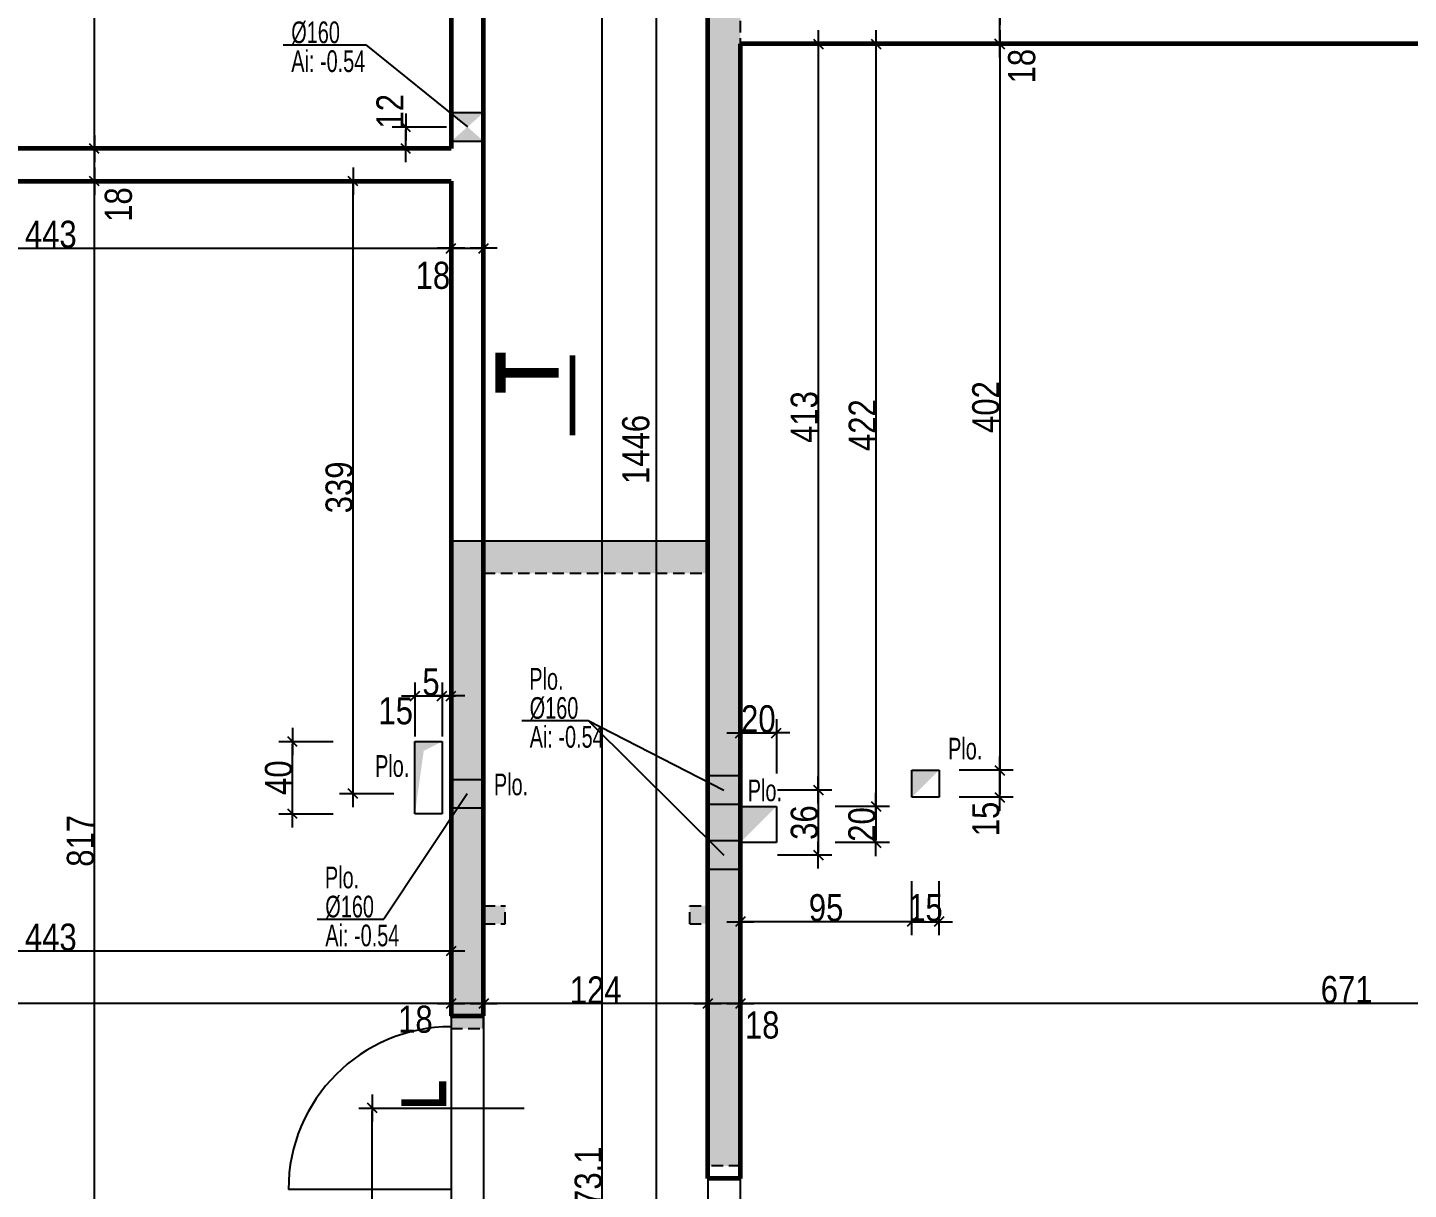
# Model space of a CAD drawing. Header units: centimetres. Extents: x 38820 to 82487, y -36363 to -12804.
# Drawn here: x 49644 to 50408, y -21687 to -21044 of the extents above; entities that cross this region are included whole.
import ezdxf
from ezdxf.enums import TextEntityAlignment as Align

# ---------------------------------------------------------------- set-up
doc = ezdxf.new("R2010")
doc.units = ezdxf.units.CM
doc.header["$LTSCALE"] = 0.5
doc.linetypes.add('CACHEX2', pattern=[19.05, 12.7, -6.35])
doc.layers.get('DEFPOINTS').update_dxf_attribs({"linetype": 'CONTINUOUS'})
for name, color, linetype in [('01_cote_gen', 4, 'CONTINUOUS'), ('01_linteaux', 2, 'CONTINUOUS'), ('01_murs_sup', 2, 'CACHEX2'), ('01_resv', 32, 'CONTINUOUS'), ('01_texte', 230, 'CONTINUOUS'), ('AA_COTES', 2, 'CONTINUOUS')]:
    doc.layers.add(name, color=color, linetype=linetype)
doc.layers.add('01_murs_coup', color=5, linetype='CONTINUOUS', lineweight=60)
doc.styles.add('Arial Narrow', font='ARIALN.TTF')
doc.styles.add('impact', font='impact.ttf')
doc.styles.add('STYLE2', font='ARIALN.TTF')
doc.dimstyles.new('JB50', dxfattribs={"dimscale": 0.1, "dimtxt": 150, "dimasz": 15, "dimexe": 0.1, "dimexo": 0.1, "dimgap": 0.09, "dimtad": 1, "dimdec": 1, "dimdsep": 46, "dimtxsty": 'STYLE2', "dimblk1": 'BOND_G', "dimblk2": 'BOND_D', "dimsah": 1, "dimcen": 1.5, "dimdle": 0.01, "dimse1": 1, "dimse2": 1, "dimclrd": 4, "dimclre": 2, "dimclrt": 6, "dimazin": 2, "dimtfac": 2.333333, "dimtdec": 1, "dimtix": 1, "dimtmove": 2, "dimatfit": 3, "dimldrblk": 'BOND_G', "dimfxl": 1, "dimtolj": 1, "dimtzin": 0, "dimarcsym": 0})

# ---------------------------------------------------------------- blocks, each defined once
blk = doc.blocks.new('BOND_G')
at = {"layer": 'AA_COTES', "color": 0}
for p, q in [((0, -5), (0, 15)), ((5, 0), (-5, 0)), ((1.77, 1.77), (-1.77, -1.77))]:
    blk.add_line(p, q, dxfattribs=at)
blk = doc.blocks.new('BOND_D')
at = {"layer": 'AA_COTES', "color": 0}
for p, q in [((5, 0), (-5, 0)), ((-1.77, -1.77), (1.77, 1.77)), ((0, 5), (0, -15))]:
    blk.add_line(p, q, dxfattribs=at)
blk = doc.blocks.new('*D1521')
at = {"layer": '01_cote_gen', "color": 4, "lineweight": -2, "transparency": 16777216}
blk.add_line((49437.11, -21166.48), (49877.12, -21166.48), dxfattribs=at)
at = {"layer": 'DEFPOINTS', "color": 0}
for p in [(49435.61, -21158.98), (49878.62, -21166.48), (49878.62, -21169.5)]:
    blk.add_point(p, dxfattribs=at)
at = {"layer": '01_cote_gen', "color": 4, "lineweight": -2, "transparency": 16777216, "xscale": 1.5, "yscale": 1.5, "zscale": 1.5, "rotation": 180}
blk.add_blockref('BOND_G', (49435.61, -21166.48), dxfattribs=at)
at = {"layer": '01_cote_gen', "color": 4, "lineweight": -2, "transparency": 16777216, "xscale": 1.5, "yscale": 1.5, "zscale": 1.5}
blk.add_blockref('BOND_D', (49878.62, -21166.48), dxfattribs=at)
at = {"layer": '01_cote_gen', "color": 6, "transparency": 16777216, "insert": (49657.11, -21158.81), "char_height": 15, "attachment_point": 5, "style": 'STYLE2'}
blk.add_mtext('\\A1;443', dxfattribs=at)
blk = doc.blocks.new('*D1522')
at = {"layer": '01_cote_gen', "color": 4, "lineweight": -2, "transparency": 16777216}
blk.add_line((49880.12, -21166.48), (49895.12, -21166.48), dxfattribs=at)
at = {"layer": 'DEFPOINTS', "color": 0}
for p in [(49878.62, -21133.27), (49896.62, -21133.27), (49896.62, -21166.48)]:
    blk.add_point(p, dxfattribs=at)
at = {"layer": '01_cote_gen', "color": 4, "lineweight": -2, "transparency": 16777216, "xscale": 1.5, "yscale": 1.5, "zscale": 1.5, "rotation": 180}
blk.add_blockref('BOND_G', (49878.62, -21166.48), dxfattribs=at)
at = {"layer": '01_cote_gen', "color": 4, "lineweight": -2, "transparency": 16777216, "xscale": 1.5, "yscale": 1.5, "zscale": 1.5}
blk.add_blockref('BOND_D', (49896.62, -21166.48), dxfattribs=at)
at = {"layer": '01_cote_gen', "color": 6, "transparency": 16777216, "insert": (49868.54, -21181.54), "char_height": 15, "attachment_point": 5, "style": 'STYLE2'}
blk.add_mtext('\\A1;18', dxfattribs=at)
blk = doc.blocks.new('*D1363')
at = {"layer": '01_cote_gen', "color": 4, "lineweight": -2, "transparency": 16777216}
blk.add_line((50182.19, -21051.84), (50182.19, -21036.84), dxfattribs=at)
at = {"layer": 'DEFPOINTS', "color": 0}
for p in [(50182.19, -21035.34), (50228.61, -21035.34), (50228.61, -21053.34)]:
    blk.add_point(p, dxfattribs=at)
at = {"layer": '01_cote_gen', "color": 4, "lineweight": -2, "transparency": 16777216, "xscale": 1.5, "yscale": 1.5, "zscale": 1.5}
for name, p, rotation in [('BOND_D', (50182.19, -21035.34), 90), ('BOND_G', (50182.19, -21053.34), 270)]:
    blk.add_blockref(name, p, dxfattribs=dict(at, rotation=rotation))
at = {"layer": '01_cote_gen', "color": 6, "transparency": 16777216, "insert": (50194.4, -21065.68), "char_height": 15, "attachment_point": 5, "rotation": 90, "style": 'STYLE2'}
blk.add_mtext('\\A1;18', dxfattribs=at)
blk = doc.blocks.new('*D1400')
at = {"layer": '01_cote_gen', "color": 4, "lineweight": -2, "ltscale": 2, "transparency": 16777216}
blk.add_line((49681.25, -21109.83), (49681.25, -20123.83), dxfattribs=at)
at = {"layer": 'DEFPOINTS', "color": 0, "ltscale": 2}
for p in [(49681.25, -20122.33), (49760.51, -20122.33), (49671.95, -21111.33)]:
    blk.add_point(p, dxfattribs=at)
at = {"layer": '01_cote_gen', "color": 4, "lineweight": -2, "ltscale": 2, "transparency": 16777216, "xscale": 1.5, "yscale": 1.5, "zscale": 1.5}
for name, p, rotation in [('BOND_D', (49681.25, -20122.33), 90), ('BOND_G', (49681.25, -21111.33), 270)]:
    blk.add_blockref(name, p, dxfattribs=dict(at, rotation=rotation))
at = {"layer": '01_cote_gen', "color": 6, "ltscale": 2, "transparency": 16777216, "insert": (49673.58, -20616.83), "char_height": 15, "attachment_point": 5, "rotation": 90, "style": 'STYLE2'}
blk.add_mtext('\\A1;989', dxfattribs=at)
blk = doc.blocks.new('*D1401')
at = {"layer": '01_cote_gen', "color": 4, "lineweight": -2, "ltscale": 2, "transparency": 16777216}
blk.add_line((49681.25, -21127.83), (49681.25, -21112.83), dxfattribs=at)
at = {"layer": 'DEFPOINTS', "color": 0, "ltscale": 2}
for p in [(49681.25, -21111.33), (49691.48, -21111.33), (49691.48, -21129.33)]:
    blk.add_point(p, dxfattribs=at)
at = {"layer": '01_cote_gen', "color": 4, "lineweight": -2, "ltscale": 2, "transparency": 16777216, "xscale": 1.5, "yscale": 1.5, "zscale": 1.5}
for name, p, rotation in [('BOND_D', (49681.25, -21111.33), 90), ('BOND_G', (49681.25, -21129.33), 270)]:
    blk.add_blockref(name, p, dxfattribs=dict(at, rotation=rotation))
at = {"layer": '01_cote_gen', "color": 6, "ltscale": 2, "transparency": 16777216, "insert": (49694.59, -21142.28), "char_height": 15, "attachment_point": 5, "rotation": 90, "style": 'STYLE2'}
blk.add_mtext('\\A1;18', dxfattribs=at)
blk = doc.blocks.new('*D1402')
at = {"layer": '01_cote_gen', "color": 4, "lineweight": -2, "ltscale": 2, "transparency": 16777216}
blk.add_line((49681.25, -21944.82), (49681.25, -21130.83), dxfattribs=at)
at = {"layer": 'DEFPOINTS', "color": 0, "ltscale": 2}
for p in [(49681.25, -21129.33), (49691.48, -21129.33), (49710.23, -21946.32)]:
    blk.add_point(p, dxfattribs=at)
at = {"layer": '01_cote_gen', "color": 4, "lineweight": -2, "ltscale": 2, "transparency": 16777216, "xscale": 1.5, "yscale": 1.5, "zscale": 1.5}
for name, p, rotation in [('BOND_D', (49681.25, -21129.33), 90), ('BOND_G', (49681.25, -21946.32), 270)]:
    blk.add_blockref(name, p, dxfattribs=dict(at, rotation=rotation))
at = {"layer": '01_cote_gen', "color": 6, "ltscale": 2, "transparency": 16777216, "insert": (49673.58, -21494.43), "char_height": 15, "attachment_point": 5, "rotation": 90, "style": 'STYLE2'}
blk.add_mtext('\\A1;817', dxfattribs=at)
blk = doc.blocks.new('*D1428')
at = {"layer": '01_cote_gen', "color": 4, "lineweight": -2, "ltscale": 2, "transparency": 16777216}
blk.add_line((50708.11, -21584.5), (50040.11, -21584.5), dxfattribs=at)
at = {"layer": 'DEFPOINTS', "color": 0, "ltscale": 2}
for p in [(50038.61, -21584.5), (50038.61, -21606.99), (50709.61, -21607)]:
    blk.add_point(p, dxfattribs=at)
at = {"layer": '01_cote_gen', "color": 4, "lineweight": -2, "ltscale": 2, "transparency": 16777216, "xscale": 1.5, "yscale": 1.5, "zscale": 1.5, "rotation": 180}
blk.add_blockref('BOND_D', (50038.61, -21584.5), dxfattribs=at)
at = {"layer": '01_cote_gen', "color": 4, "lineweight": -2, "ltscale": 2, "transparency": 16777216, "xscale": 1.5, "yscale": 1.5, "zscale": 1.5}
blk.add_blockref('BOND_G', (50709.61, -21584.5), dxfattribs=at)
at = {"layer": '01_cote_gen', "color": 6, "ltscale": 2, "transparency": 16777216, "insert": (50374.11, -21576.83), "char_height": 15, "attachment_point": 5, "style": 'STYLE2'}
blk.add_mtext('\\A1;671', dxfattribs=at)
blk = doc.blocks.new('*D1429')
at = {"layer": '01_cote_gen', "color": 4, "lineweight": -2, "ltscale": 2, "transparency": 16777216}
blk.add_line((50037.11, -21584.5), (50022.11, -21584.5), dxfattribs=at)
at = {"layer": 'DEFPOINTS', "color": 0, "ltscale": 2}
for p in [(50020.61, -21584.5), (50020.61, -21639), (50038.61, -21639)]:
    blk.add_point(p, dxfattribs=at)
at = {"layer": '01_cote_gen', "color": 4, "lineweight": -2, "ltscale": 2, "transparency": 16777216, "xscale": 1.5, "yscale": 1.5, "zscale": 1.5, "rotation": 180}
blk.add_blockref('BOND_D', (50020.61, -21584.5), dxfattribs=at)
at = {"layer": '01_cote_gen', "color": 4, "lineweight": -2, "ltscale": 2, "transparency": 16777216, "xscale": 1.5, "yscale": 1.5, "zscale": 1.5}
blk.add_blockref('BOND_G', (50038.61, -21584.5), dxfattribs=at)
at = {"layer": '01_cote_gen', "color": 6, "ltscale": 2, "transparency": 16777216, "insert": (50050.73, -21596.43), "char_height": 15, "attachment_point": 5, "style": 'STYLE2'}
blk.add_mtext('\\A1;18', dxfattribs=at)
blk = doc.blocks.new('*D1430')
at = {"layer": '01_cote_gen', "color": 4, "lineweight": -2, "ltscale": 2, "transparency": 16777216}
blk.add_line((50019.11, -21584.5), (49898.12, -21584.5), dxfattribs=at)
at = {"layer": 'DEFPOINTS', "color": 0, "ltscale": 2}
for p in [(49896.62, -21548), (49896.62, -21584.5), (50020.61, -21639)]:
    blk.add_point(p, dxfattribs=at)
at = {"layer": '01_cote_gen', "color": 4, "lineweight": -2, "ltscale": 2, "transparency": 16777216, "xscale": 1.5, "yscale": 1.5, "zscale": 1.5, "rotation": 180}
blk.add_blockref('BOND_D', (49896.62, -21584.5), dxfattribs=at)
at = {"layer": '01_cote_gen', "color": 4, "lineweight": -2, "ltscale": 2, "transparency": 16777216, "xscale": 1.5, "yscale": 1.5, "zscale": 1.5}
blk.add_blockref('BOND_G', (50020.61, -21584.5), dxfattribs=at)
at = {"layer": '01_cote_gen', "color": 6, "ltscale": 2, "transparency": 16777216, "insert": (49958.62, -21576.96), "char_height": 15, "attachment_point": 5, "style": 'STYLE2'}
blk.add_mtext('\\A1;124', dxfattribs=at)
blk = doc.blocks.new('*D1431')
at = {"layer": '01_cote_gen', "color": 4, "lineweight": -2, "ltscale": 2, "transparency": 16777216}
blk.add_line((49895.12, -21584.5), (49880.12, -21584.5), dxfattribs=at)
at = {"layer": 'DEFPOINTS', "color": 0, "ltscale": 2}
for p in [(49896.62, -21548), (49878.62, -21567.5), (49878.62, -21584.5)]:
    blk.add_point(p, dxfattribs=at)
at = {"layer": '01_cote_gen', "color": 4, "lineweight": -2, "ltscale": 2, "transparency": 16777216, "xscale": 1.5, "yscale": 1.5, "zscale": 1.5, "rotation": 180}
blk.add_blockref('BOND_D', (49878.62, -21584.5), dxfattribs=at)
at = {"layer": '01_cote_gen', "color": 4, "lineweight": -2, "ltscale": 2, "transparency": 16777216, "xscale": 1.5, "yscale": 1.5, "zscale": 1.5}
blk.add_blockref('BOND_G', (49896.62, -21584.5), dxfattribs=at)
at = {"layer": '01_cote_gen', "color": 6, "ltscale": 2, "transparency": 16777216, "insert": (49858.86, -21593.23), "char_height": 15, "attachment_point": 5, "style": 'STYLE2'}
blk.add_mtext('\\A1;18', dxfattribs=at)
blk = doc.blocks.new('*D1432')
at = {"layer": '01_cote_gen', "color": 4, "lineweight": -2, "ltscale": 2, "transparency": 16777216}
blk.add_line((49877.12, -21584.5), (49209.11, -21584.5), dxfattribs=at)
at = {"layer": 'DEFPOINTS', "color": 0, "ltscale": 2}
for p in [(49207.61, -21567.5), (49878.62, -21567.5), (49207.61, -21584.5)]:
    blk.add_point(p, dxfattribs=at)
at = {"layer": '01_cote_gen', "color": 4, "lineweight": -2, "ltscale": 2, "transparency": 16777216, "xscale": 1.5, "yscale": 1.5, "zscale": 1.5, "rotation": 180}
blk.add_blockref('BOND_D', (49207.61, -21584.5), dxfattribs=at)
at = {"layer": '01_cote_gen', "color": 4, "lineweight": -2, "ltscale": 2, "transparency": 16777216, "xscale": 1.5, "yscale": 1.5, "zscale": 1.5}
blk.add_blockref('BOND_G', (49878.62, -21584.5), dxfattribs=at)
at = {"layer": '01_cote_gen', "color": 6, "ltscale": 2, "transparency": 16777216, "insert": (49543.12, -21576.83), "char_height": 15, "attachment_point": 5, "style": 'STYLE2'}
blk.add_mtext('\\A1;671', dxfattribs=at)
blk = doc.blocks.new('*D1434')
at = {"layer": '01_cote_gen', "color": 4, "lineweight": -2, "ltscale": 2, "transparency": 16777216}
blk.add_line((49877.12, -21555.5), (49437.11, -21555.5), dxfattribs=at)
at = {"layer": 'DEFPOINTS', "color": 0, "ltscale": 2}
for p in [(49878.62, -21533), (49435.61, -21548), (49435.61, -21555.5)]:
    blk.add_point(p, dxfattribs=at)
at = {"layer": '01_cote_gen', "color": 4, "lineweight": -2, "ltscale": 2, "transparency": 16777216, "xscale": 1.5, "yscale": 1.5, "zscale": 1.5, "rotation": 180}
blk.add_blockref('BOND_D', (49435.61, -21555.5), dxfattribs=at)
at = {"layer": '01_cote_gen', "color": 4, "lineweight": -2, "ltscale": 2, "transparency": 16777216, "xscale": 1.5, "yscale": 1.5, "zscale": 1.5}
blk.add_blockref('BOND_G', (49878.62, -21555.5), dxfattribs=at)
at = {"layer": '01_cote_gen', "color": 6, "ltscale": 2, "transparency": 16777216, "insert": (49657.11, -21547.83), "char_height": 15, "attachment_point": 5, "style": 'STYLE2'}
blk.add_mtext('\\A1;443', dxfattribs=at)
blk = doc.blocks.new('*D1445')
at = {"layer": '01_cote_gen', "color": 4, "lineweight": -2, "transparency": 16777216}
blk.add_line((49834.99, -21944.82), (49834.99, -21643.83), dxfattribs=at)
at = {"layer": 'DEFPOINTS', "color": 0}
for p in [(49834.99, -21642.33), (49856.21, -21642.33), (49878.62, -21946.32)]:
    blk.add_point(p, dxfattribs=at)
at = {"layer": '01_cote_gen', "color": 4, "lineweight": -2, "transparency": 16777216, "xscale": 1.5, "yscale": 1.5, "zscale": 1.5}
for name, p, rotation in [('BOND_D', (49834.99, -21642.33), 90), ('BOND_G', (49834.99, -21946.32), 270)]:
    blk.add_blockref(name, p, dxfattribs=dict(at, rotation=rotation))
at = {"layer": '01_cote_gen', "color": 6, "transparency": 16777216, "insert": (49827.32, -21794.33), "char_height": 15, "attachment_point": 5, "rotation": 90, "style": 'STYLE2'}
blk.add_mtext('\\A1;304', dxfattribs=at)
blk = doc.blocks.new('*D1453')
at = {"layer": '01_cote_gen', "color": 4, "lineweight": -2, "transparency": 16777216}
blk.add_line((49992.21, -22047.84), (49992.21, -20604.83), dxfattribs=at)
at = {"layer": 'DEFPOINTS', "color": 0}
for p in [(49992.21, -20603.33), (50020.61, -20603.33), (50020.61, -22049.34)]:
    blk.add_point(p, dxfattribs=at)
at = {"layer": '01_cote_gen', "color": 4, "lineweight": -2, "transparency": 16777216, "xscale": 1.5, "yscale": 1.5, "zscale": 1.5}
for name, p, rotation in [('BOND_D', (49992.21, -20603.33), 90), ('BOND_G', (49992.21, -22049.34), 270)]:
    blk.add_blockref(name, p, dxfattribs=dict(at, rotation=rotation))
at = {"layer": '01_cote_gen', "color": 6, "transparency": 16777216, "insert": (49980.88, -21277.82), "char_height": 15, "attachment_point": 5, "rotation": 90, "style": 'STYLE2'}
blk.add_mtext('\\A1;1446', dxfattribs=at)
blk = doc.blocks.new('*D1457')
at = {"layer": '01_cote_gen', "color": 4, "lineweight": -2, "transparency": 16777216}
blk.add_line((49962.21, -22774.89), (49962.21, -20604.83), dxfattribs=at)
at = {"layer": 'DEFPOINTS', "color": 0}
for p in [(49958.44, -20603.33), (49962.21, -20603.33), (50048.96, -22776.39)]:
    blk.add_point(p, dxfattribs=at)
at = {"layer": '01_cote_gen', "color": 4, "lineweight": -2, "transparency": 16777216, "xscale": 1.5, "yscale": 1.5, "zscale": 1.5}
for name, p, rotation in [('BOND_D', (49962.21, -20603.33), 90), ('BOND_G', (49962.21, -22776.39), 270)]:
    blk.add_blockref(name, p, dxfattribs=dict(at, rotation=rotation))
at = {"layer": '01_cote_gen', "color": 6, "transparency": 16777216, "insert": (49954.54, -21689.86), "char_height": 15, "attachment_point": 5, "rotation": 90, "style": 'STYLE2'}
blk.add_mtext('\\A1;2173.1', dxfattribs=at)
blk = doc.blocks.new('*D1822')
at = {"layer": '01_resv', "color": 4, "lineweight": -2, "transparency": 16777216}
blk.add_line((49860.12, -21414.21), (49872.12, -21414.21), dxfattribs=at)
at = {"layer": 'DEFPOINTS', "color": 0}
for p in [(49873.62, -21414.21), (49858.62, -21439.47), (49873.62, -21439.47)]:
    blk.add_point(p, dxfattribs=at)
at = {"layer": '01_resv', "color": 4, "lineweight": -2, "transparency": 16777216, "xscale": 1.5, "yscale": 1.5, "zscale": 1.5, "rotation": 180}
blk.add_blockref('BOND_G', (49858.62, -21414.21), dxfattribs=at)
at = {"layer": '01_resv', "color": 4, "lineweight": -2, "transparency": 16777216, "xscale": 1.5, "yscale": 1.5, "zscale": 1.5}
blk.add_blockref('BOND_D', (49873.62, -21414.21), dxfattribs=at)
at = {"layer": '01_resv', "color": 6, "transparency": 16777216, "insert": (49847.96, -21422.55), "char_height": 15, "attachment_point": 5, "style": 'STYLE2'}
blk.add_mtext('\\A1;15', dxfattribs=at)
blk = doc.blocks.new('*D1823')
at = {"layer": '01_resv', "color": 4, "lineweight": -2, "transparency": 16777216}
blk.add_line((49875.12, -21414.21), (49877.12, -21414.21), dxfattribs=at)
at = {"layer": 'DEFPOINTS', "color": 0}
for p in [(49878.62, -21414.21), (49873.62, -21421.71), (49878.62, -21421.71)]:
    blk.add_point(p, dxfattribs=at)
at = {"layer": '01_resv', "color": 4, "lineweight": -2, "transparency": 16777216, "xscale": 1.5, "yscale": 1.5, "zscale": 1.5, "rotation": 180}
blk.add_blockref('BOND_G', (49873.62, -21414.21), dxfattribs=at)
at = {"layer": '01_resv', "color": 4, "lineweight": -2, "transparency": 16777216, "xscale": 1.5, "yscale": 1.5, "zscale": 1.5}
blk.add_blockref('BOND_D', (49878.62, -21414.21), dxfattribs=at)
at = {"layer": '01_resv', "color": 6, "transparency": 16777216, "insert": (49867.49, -21406.58), "char_height": 15, "attachment_point": 5, "style": 'STYLE2'}
blk.add_mtext('\\A1;5', dxfattribs=at)
blk = doc.blocks.new('*D1824')
at = {"layer": '01_resv', "color": 4, "lineweight": -2, "transparency": 16777216}
blk.add_line((49790.87, -21477.97), (49790.87, -21440.97), dxfattribs=at)
at = {"layer": 'DEFPOINTS', "color": 0}
for p in [(49790.87, -21439.47), (49838.27, -21439.47), (49838.27, -21479.47)]:
    blk.add_point(p, dxfattribs=at)
at = {"layer": '01_resv', "color": 4, "lineweight": -2, "transparency": 16777216, "xscale": 1.5, "yscale": 1.5, "zscale": 1.5}
for name, p, rotation in [('BOND_D', (49790.87, -21439.47), 90), ('BOND_G', (49790.87, -21479.47), 270)]:
    blk.add_blockref(name, p, dxfattribs=dict(at, rotation=rotation))
at = {"layer": '01_resv', "color": 6, "transparency": 16777216, "insert": (49783.2, -21459.47), "char_height": 15, "attachment_point": 5, "rotation": 90, "style": 'STYLE2'}
blk.add_mtext('\\A1;40', dxfattribs=at)
blk = doc.blocks.new('*D1825')
at = {"layer": '01_resv', "color": 4, "lineweight": -2, "transparency": 16777216}
blk.add_line((49824.39, -21466.8), (49824.39, -21130.83), dxfattribs=at)
at = {"layer": 'DEFPOINTS', "color": 0}
for p in [(49780.99, -21129.33), (49824.39, -21129.33), (49846.89, -21468.3)]:
    blk.add_point(p, dxfattribs=at)
at = {"layer": '01_resv', "color": 4, "lineweight": -2, "transparency": 16777216, "xscale": 1.5, "yscale": 1.5, "zscale": 1.5}
for name, p, rotation in [('BOND_D', (49824.39, -21129.33), 90), ('BOND_G', (49824.39, -21468.3), 270)]:
    blk.add_blockref(name, p, dxfattribs=dict(at, rotation=rotation))
at = {"layer": '01_resv', "color": 6, "transparency": 16777216, "insert": (49816.73, -21298.81), "char_height": 15, "attachment_point": 5, "rotation": 90, "style": 'STYLE2'}
blk.add_mtext('\\A1;339', dxfattribs=at)
blk = doc.blocks.new('*D1826')
at = {"layer": '01_resv', "color": 4, "lineweight": -2, "transparency": 16777216}
blk.add_line((50081.8, -21054.84), (50081.8, -21464.83), dxfattribs=at)
at = {"layer": 'DEFPOINTS', "color": 0}
for p in [(50058.4, -21053.34), (50029.54, -21466.33), (50081.8, -21466.33)]:
    blk.add_point(p, dxfattribs=at)
at = {"layer": '01_resv', "color": 4, "lineweight": -2, "transparency": 16777216, "xscale": 1.5, "yscale": 1.5, "zscale": 1.5}
for name, p, rotation in [('BOND_G', (50081.8, -21053.34), 90), ('BOND_D', (50081.8, -21466.33), 270)]:
    blk.add_blockref(name, p, dxfattribs=dict(at, rotation=rotation))
at = {"layer": '01_resv', "color": 6, "transparency": 16777216, "insert": (50074.13, -21259.84), "char_height": 15, "attachment_point": 5, "rotation": 90, "style": 'STYLE2'}
blk.add_mtext('\\A1;413', dxfattribs=at)
blk = doc.blocks.new('*D1827')
at = {"layer": '01_resv', "color": 4, "lineweight": -2, "transparency": 16777216}
blk.add_line((50081.8, -21467.83), (50081.8, -21500.81), dxfattribs=at)
at = {"layer": 'DEFPOINTS', "color": 0}
for p in [(50074.3, -21466.33), (50029.54, -21502.31), (50081.8, -21502.31)]:
    blk.add_point(p, dxfattribs=at)
at = {"layer": '01_resv', "color": 4, "lineweight": -2, "transparency": 16777216, "xscale": 1.5, "yscale": 1.5, "zscale": 1.5}
for name, p, rotation in [('BOND_G', (50081.8, -21466.33), 90), ('BOND_D', (50081.8, -21502.31), 270)]:
    blk.add_blockref(name, p, dxfattribs=dict(at, rotation=rotation))
at = {"layer": '01_resv', "color": 6, "transparency": 16777216, "insert": (50074.13, -21484.32), "char_height": 15, "attachment_point": 5, "rotation": 90, "style": 'STYLE2'}
blk.add_mtext('\\A1;36', dxfattribs=at)
blk = doc.blocks.new('*D1828')
at = {"layer": '01_resv', "color": 4, "lineweight": -2, "transparency": 16777216}
blk.add_line((50113.64, -21054.84), (50113.64, -21473.88), dxfattribs=at)
at = {"layer": 'DEFPOINTS', "color": 0}
for p in [(50111.69, -21053.34), (50060.84, -21475.38), (50113.64, -21475.38)]:
    blk.add_point(p, dxfattribs=at)
at = {"layer": '01_resv', "color": 4, "lineweight": -2, "transparency": 16777216, "xscale": 1.5, "yscale": 1.5, "zscale": 1.5}
for name, p, rotation in [('BOND_G', (50113.64, -21053.34), 90), ('BOND_D', (50113.64, -21475.38), 270)]:
    blk.add_blockref(name, p, dxfattribs=dict(at, rotation=rotation))
at = {"layer": '01_resv', "color": 6, "transparency": 16777216, "insert": (50106.1, -21264.36), "char_height": 15, "attachment_point": 5, "rotation": 90, "style": 'STYLE2'}
blk.add_mtext('\\A1;422', dxfattribs=at)
blk = doc.blocks.new('*D1829')
at = {"layer": '01_resv', "color": 4, "lineweight": -2, "transparency": 16777216}
blk.add_line((50113.64, -21476.88), (50113.64, -21493.88), dxfattribs=at)
at = {"layer": 'DEFPOINTS', "color": 0}
for p in [(50060.84, -21475.38), (50060.84, -21495.38), (50113.64, -21495.38)]:
    blk.add_point(p, dxfattribs=at)
at = {"layer": '01_resv', "color": 4, "lineweight": -2, "transparency": 16777216, "xscale": 1.5, "yscale": 1.5, "zscale": 1.5}
for name, p, rotation in [('BOND_G', (50113.64, -21475.38), 90), ('BOND_D', (50113.64, -21495.38), 270)]:
    blk.add_blockref(name, p, dxfattribs=dict(at, rotation=rotation))
at = {"layer": '01_resv', "color": 6, "transparency": 16777216, "insert": (50105.98, -21485.38), "char_height": 15, "attachment_point": 5, "rotation": 90, "style": 'STYLE2'}
blk.add_mtext('\\A1;20', dxfattribs=at)
blk = doc.blocks.new('*D1830')
at = {"layer": '01_resv', "color": 4, "lineweight": -2, "transparency": 16777216}
blk.add_line((50182.19, -21054.84), (50182.19, -21453.84), dxfattribs=at)
at = {"layer": 'DEFPOINTS', "color": 0}
for p in [(50150.69, -21053.34), (50148.57, -21455.34), (50182.19, -21455.34)]:
    blk.add_point(p, dxfattribs=at)
at = {"layer": '01_resv', "color": 4, "lineweight": -2, "transparency": 16777216, "xscale": 1.5, "yscale": 1.5, "zscale": 1.5}
for name, p, rotation in [('BOND_G', (50182.19, -21053.34), 90), ('BOND_D', (50182.19, -21455.34), 270)]:
    blk.add_blockref(name, p, dxfattribs=dict(at, rotation=rotation))
at = {"layer": '01_resv', "color": 6, "transparency": 16777216, "insert": (50174.53, -21254.34), "char_height": 15, "attachment_point": 5, "rotation": 90, "style": 'STYLE2'}
blk.add_mtext('\\A1;402', dxfattribs=at)
blk = doc.blocks.new('*D1831')
at = {"layer": '01_resv', "color": 4, "lineweight": -2, "transparency": 16777216}
blk.add_line((50182.19, -21456.84), (50182.19, -21468.84), dxfattribs=at)
at = {"layer": 'DEFPOINTS', "color": 0}
for p in [(50148.57, -21455.34), (50148.57, -21470.34), (50182.19, -21470.34)]:
    blk.add_point(p, dxfattribs=at)
at = {"layer": '01_resv', "color": 4, "lineweight": -2, "transparency": 16777216, "xscale": 1.5, "yscale": 1.5, "zscale": 1.5}
for name, p, rotation in [('BOND_G', (50182.19, -21455.34), 90), ('BOND_D', (50182.19, -21470.34), 270)]:
    blk.add_blockref(name, p, dxfattribs=dict(at, rotation=rotation))
at = {"layer": '01_resv', "color": 6, "transparency": 16777216, "insert": (50174.53, -21482.33), "char_height": 15, "attachment_point": 5, "rotation": 90, "style": 'STYLE2'}
blk.add_mtext('\\A1;15', dxfattribs=at)
blk = doc.blocks.new('*D1832')
at = {"layer": '01_resv', "color": 4, "lineweight": -2, "transparency": 16777216}
blk.add_line((50040.11, -21434.67), (50057.11, -21434.67), dxfattribs=at)
at = {"layer": 'DEFPOINTS', "color": 0}
for p in [(50058.61, -21434.67), (50038.61, -21452.2), (50058.61, -21475.38)]:
    blk.add_point(p, dxfattribs=at)
at = {"layer": '01_resv', "color": 4, "lineweight": -2, "transparency": 16777216, "xscale": 1.5, "yscale": 1.5, "zscale": 1.5, "rotation": 180}
blk.add_blockref('BOND_G', (50038.61, -21434.67), dxfattribs=at)
at = {"layer": '01_resv', "color": 4, "lineweight": -2, "transparency": 16777216, "xscale": 1.5, "yscale": 1.5, "zscale": 1.5}
blk.add_blockref('BOND_D', (50058.61, -21434.67), dxfattribs=at)
at = {"layer": '01_resv', "color": 6, "transparency": 16777216, "insert": (50048.61, -21427.01), "char_height": 15, "attachment_point": 5, "style": 'STYLE2'}
blk.add_mtext('\\A1;20', dxfattribs=at)
blk = doc.blocks.new('*D1833')
at = {"layer": '01_resv', "color": 4, "lineweight": -2, "transparency": 16777216}
for p, q in [((50132.07, -21539.19), (50130.57, -21539.19)), ((50133.57, -21539.19), (50148.57, -21539.19)), ((50150.07, -21539.19), (50151.57, -21539.19))]:
    blk.add_line(p, q, dxfattribs=at)
at = {"layer": 'DEFPOINTS', "color": 0}
for p in [(50133.57, -21470.34), (50148.57, -21470.34), (50148.57, -21539.19)]:
    blk.add_point(p, dxfattribs=at)
at = {"layer": '01_resv', "color": 4, "lineweight": -2, "transparency": 16777216, "xscale": 1.5, "yscale": 1.5, "zscale": 1.5}
blk.add_blockref('BOND_G', (50133.57, -21539.19), dxfattribs=at)
at = {"layer": '01_resv', "color": 4, "lineweight": -2, "transparency": 16777216, "xscale": 1.5, "yscale": 1.5, "zscale": 1.5, "rotation": 180}
blk.add_blockref('BOND_D', (50148.57, -21539.19), dxfattribs=at)
at = {"layer": '01_resv', "color": 6, "transparency": 16777216, "insert": (50141.07, -21531.52), "char_height": 15, "attachment_point": 5, "style": 'STYLE2'}
blk.add_mtext('\\A1;15', dxfattribs=at)
blk = doc.blocks.new('*D1834')
at = {"layer": '01_resv', "color": 4, "lineweight": -2, "transparency": 16777216}
blk.add_line((50132.07, -21539.19), (50040.11, -21539.19), dxfattribs=at)
at = {"layer": 'DEFPOINTS', "color": 0}
for p in [(50133.57, -21516.69), (50038.61, -21534.8), (50038.61, -21539.19)]:
    blk.add_point(p, dxfattribs=at)
at = {"layer": '01_resv', "color": 4, "lineweight": -2, "transparency": 16777216, "xscale": 1.5, "yscale": 1.5, "zscale": 1.5, "rotation": 180}
blk.add_blockref('BOND_D', (50038.61, -21539.19), dxfattribs=at)
at = {"layer": '01_resv', "color": 4, "lineweight": -2, "transparency": 16777216, "xscale": 1.5, "yscale": 1.5, "zscale": 1.5}
blk.add_blockref('BOND_G', (50133.57, -21539.19), dxfattribs=at)
at = {"layer": '01_resv', "color": 6, "transparency": 16777216, "insert": (50086.09, -21531.52), "char_height": 15, "attachment_point": 5, "style": 'STYLE2'}
blk.add_mtext('\\A1;95', dxfattribs=at)
blk = doc.blocks.new('*D1835')
at = {"layer": '01_resv', "color": 4, "lineweight": -2, "transparency": 16777216}
blk.add_line((49853.56, -21109.83), (49853.56, -21100.82), dxfattribs=at)
at = {"layer": 'DEFPOINTS', "color": 0}
for p in [(49853.56, -21099.32), (49887.65, -21099.32), (49878.62, -21111.33)]:
    blk.add_point(p, dxfattribs=at)
at = {"layer": '01_resv', "color": 4, "lineweight": -2, "transparency": 16777216, "xscale": 1.5, "yscale": 1.5, "zscale": 1.5}
for name, p, rotation in [('BOND_D', (49853.56, -21099.32), 90), ('BOND_G', (49853.56, -21111.33), 270)]:
    blk.add_blockref(name, p, dxfattribs=dict(at, rotation=rotation))
at = {"layer": '01_resv', "color": 6, "transparency": 16777216, "insert": (49844.77, -21090.64), "char_height": 15, "attachment_point": 5, "rotation": 90, "style": 'STYLE2'}
blk.add_mtext('\\A1;12', dxfattribs=at)

msp = doc.modelspace()

# ---------------------------------------------------------------- hatches: boundary and pattern name
at = {"layer": '01_murs_sup'}
h = msp.add_hatch(dxfattribs=at)
h.set_pattern_fill('DASH', color=256, scale=2.5, angle=45)
h.set_pattern_definition([(45, (-18726.4956, -4683.299), (9e-16, 11.22532015), [7.9375, -7.9375])])
h.paths.add_polyline_path([(49828.611, -20729.333), (49714.611, -20729.333), (49714.611, -20745.333), (49828.611, -20745.333)])
h.paths.add_polyline_path([(50284.611, -20729.333), (50284.611, -20745.333), (50391.611, -20745.333), (50391.611, -20745.326), (50393.606, -20729.333)])
h.paths.add_polyline_path([(50187.611, -20729.333), (50010.611, -20729.333), (50010.611, -20745.333), (50020.615, -20745.333), (50020.614, -21328.333), (49878.618, -21328.333), (49878.618, -21598.331), (49896.618, -21598.331), (49896.618, -21540.333), (49908.614, -21540.333), (49908.614, -21530.333), (49896.618, -21530.333), (49896.618, -21346.333), (50020.614, -21346.333), (50020.614, -21530.333), (50010.614, -21530.333), (50010.614, -21540.333), (50020.614, -21540.333), (50020.613, -21674.342), (50038.613, -21674.342), (50038.619, -20745.333), (50187.611, -20745.333)])

# ---------------------------------------------------------------- linework, layer by layer
at = {"layer": '01_linteaux'}
for p, q in [((49878.618, -21328.333), (50020.614, -21328.333)), ((49878.618, -21591.331), (49878.618, -21693.328)), ((49896.618, -21591.331), (49896.618, -21693.328)), ((49856.212, -21642.329), (49919.023, -21642.329)), ((50020.613, -21681.342), (50020.613, -21783.339)), ((50038.613, -21681.342), (50038.613, -21783.339)), ((49878.617, -21687.328), (49788.62, -21687.327))]:
    msp.add_line(p, q, dxfattribs=at)
msp.add_arc((49878.617, -21687.328), 89.997, 89.99948, 179.999465, dxfattribs=at)
at = {"layer": '01_murs_coup'}
for p, q in [((50020.613, -21681.342), (50020.615, -20735.335)), ((49878.618, -20860.331), (49878.618, -21111.329)), ((49896.618, -21591.331), (49896.618, -20860.331)), ((50038.617, -21053.342), (50038.613, -21681.342)), ((50709.613, -21053.336), (50038.617, -21053.342)), ((49878.618, -21111.329), (49207.614, -21111.329)), ((49435.611, -21129.322), (49878.618, -21129.329)), ((49878.618, -21129.329), (49878.618, -21591.331)), ((49878.618, -21591.331), (49896.618, -21591.331)), ((50038.613, -21681.342), (50020.613, -21681.342))]:
    msp.add_line(p, q, dxfattribs=at)
at = {"layer": '01_murs_sup'}
for p, q in [((50020.614, -21328.333), (50020.615, -20745.333)), ((50038.619, -20745.333), (50038.613, -21674.342)), ((49878.618, -21328.333), (49878.618, -21598.331)), ((49896.618, -21530.333), (49896.618, -21346.333)), ((49896.618, -21346.333), (50020.614, -21346.333)), ((50020.614, -21530.333), (50020.614, -21346.333)), ((49896.618, -21530.333), (49908.614, -21530.333)), ((49908.614, -21540.333), (49908.614, -21530.333)), ((50010.614, -21540.333), (50010.614, -21530.333)), ((50010.614, -21530.333), (50020.614, -21530.333)), ((49896.618, -21598.331), (49896.618, -21540.333)), ((49896.618, -21540.333), (49908.614, -21540.333)), ((50010.614, -21540.333), (50020.614, -21540.333)), ((50020.613, -21674.342), (50020.614, -21540.333)), ((49878.618, -21598.331), (49896.618, -21598.331)), ((50038.613, -21674.342), (50020.613, -21674.342))]:
    msp.add_line(p, q, dxfattribs=at)
at = {"layer": '01_resv'}
for p, q in [((49785.757, -21053.957), (49831.499, -21053.957)), ((49831.499, -21053.957), (49887.65, -21099.32)), ((49878.572, -21091.32), (49896.728, -21091.318)), ((49878.572, -21107.32), (49878.572, -21091.32)), ((49896.728, -21091.318), (49896.729, -21107.32)), ((49896.729, -21107.32), (49878.572, -21107.32)), ((49917.672, -21427.904), (49954.391, -21427.904)), ((49954.391, -21427.904), (50029.537, -21466.331)), ((49954.391, -21427.904), (50029.537, -21502.313)), ((49858.621, -21439.473), (49873.621, -21439.473)), ((49858.621, -21479.473), (49858.621, -21439.473)), ((49873.621, -21439.473), (49873.621, -21479.473)), ((50020.459, -21458.33), (50038.615, -21458.33)), ((50020.459, -21474.331), (50020.459, -21458.33)), ((50038.615, -21458.33), (50038.615, -21474.33)), ((50133.573, -21455.344), (50148.573, -21455.344)), ((50133.573, -21470.344), (50133.573, -21455.344)), ((50148.573, -21455.344), (50148.573, -21470.344)), ((49878.424, -21460.396), (49896.58, -21460.396)), ((49878.424, -21476.397), (49878.424, -21460.396)), ((49896.58, -21460.396), (49896.58, -21476.396)), ((49887.502, -21468.396), (49841.313, -21537.815)), ((50038.615, -21474.33), (50020.459, -21474.331)), ((50038.615, -21475.384), (50058.615, -21475.384)), ((50038.615, -21495.384), (50038.615, -21475.384)), ((50058.615, -21475.384), (50058.615, -21495.384)), ((50148.573, -21470.344), (50133.573, -21470.344)), ((49873.621, -21479.473), (49858.621, -21479.473)), ((49896.58, -21476.396), (49878.424, -21476.397)), ((50020.459, -21494.313), (50038.615, -21494.313)), ((50020.46, -21510.313), (50020.46, -21494.313)), ((50038.615, -21494.313), (50038.616, -21510.313)), ((50058.615, -21495.384), (50038.615, -21495.384)), ((50038.616, -21510.313), (50020.46, -21510.313)), ((49804.595, -21537.815), (49841.313, -21537.815))]:
    msp.add_line(p, q, dxfattribs=at)
for points in [[(49878.572, -21091.32), (49896.728, -21091.32), (49896.728, -21107.32), (49878.572, -21107.321)], [(49858.621, -21479.473), (49858.621, -21439.473), (49863.443, -21444.632)], [(49858.621, -21439.473), (49873.621, -21439.473), (49863.443, -21444.632)], [(50020.459, -21458.33), (50038.615, -21458.33), (50038.615, -21474.33), (50020.459, -21474.331)], [(50133.573, -21470.344), (50133.573, -21455.344), (50148.573, -21455.344)], [(49878.424, -21460.396), (49896.58, -21460.396), (49896.581, -21476.396), (49878.424, -21476.397)], [(50038.615, -21495.384), (50038.615, -21475.384), (50058.615, -21475.384)], [(50020.461, -21494.313), (50038.615, -21494.311), (50038.615, -21510.313), (50020.459, -21510.314)]]:
    msp.add_solid(points, dxfattribs=at)
at = {"layer": '01_texte', "const_width": 3}
msp.add_lwpolyline([(49945.763, -21225.692), (49945.763, -21269.943)], dxfattribs=at)

# ---------------------------------------------------------------- texts
at = {"layer": '01_texte', "style": 'Arial Narrow', "width": 0.8}
for s, p in [('%%C160', (49790.176, -21052.944)), ('Ai: -0.54', (49790.176, -21068.919)), ('Plo.', (49921.886, -21410.77)), ('%%C160', (49922.091, -21426.891)), ('Ai: -0.54', (49922.091, -21442.866)), ('Plo.', (50153.591, -21449.406)), ('Plo.', (49836.542, -21459.008)), ('Plo.', (49902.303, -21469.19)), ('Plo.', (50042.751, -21472.488)), ('Plo.', (49808.809, -21520.681)), ('%%C160', (49809.014, -21536.802)), ('Ai: -0.54', (49809.014, -21552.777))]:
    msp.add_text(s, height=12, dxfattribs=at).set_placement(p)
at = {"layer": '01_texte', "style": 'impact'}
for s, height, p in [('T', 35, (49948.616, -21235.35)), ('L ', 25, (49883.526, -21631.141))]:
    msp.add_text(s, height=height, rotation=90, dxfattribs=at).set_placement(p, align=Align.BOTTOM_CENTER)

# ---------------------------------------------------------------- dimensions: what is measured, and where the dimension line sits
at = {"layer": '01_cote_gen', "ltscale": 2}
dim = msp.add_linear_dim(base=(49681.245, -20122.333), p1=(49671.947, -21111.329), p2=(49760.508, -20122.333), angle=90, dimstyle='JB50', dxfattribs=at)
dim.commit()
dim.dimension.update_dxf_attribs({"geometry": '*D1400', "text_midpoint": (49673.577, -20616.831)})
at = {"layer": '01_cote_gen'}
for base, p1, p2, picture, middle in [((49962.211, -20603.334), (50048.964, -22776.388), (49958.442, -20603.334), '*D1457', (49954.543, -21689.861)), ((49834.989, -21642.329), (49878.618, -21946.323), (49856.212, -21642.329), '*D1445', (49827.321, -21794.326))]:
    dim = msp.add_linear_dim(base=base, p1=p1, p2=p2, angle=90, dimstyle='JB50', dxfattribs=at)
    dim.commit()
    dim.dimension.update_dxf_attribs({"geometry": picture, "text_midpoint": middle})
for base, p1, p2, picture, middle in [((49992.215, -20603.334), (50020.613, -22049.341), (50020.613, -20603.334), '*D1453', (49980.883, -21277.82)), ((50182.194, -21035.336), (50228.606, -21053.341), (50228.606, -21035.336), '*D1363', (50194.401, -21065.683))]:
    dim = msp.add_linear_dim(base=base, p1=p1, p2=p2, angle=90, dimstyle='JB50', dxfattribs=at)
    dim.commit()
    dim.dimension.update_dxf_attribs({"geometry": picture, "text_midpoint": middle, "dimtype": 160})
at = {"layer": '01_cote_gen', "ltscale": 2}
for base, p1, p2, picture, middle in [((49681.245, -21111.329), (49691.479, -21129.326), (49691.479, -21111.329), '*D1401', (49694.591, -21142.278)), ((49681.245, -21129.326), (49710.232, -21946.323), (49691.479, -21129.326), '*D1402', (49673.577, -21494.434))]:
    dim = msp.add_linear_dim(base=base, p1=p1, p2=p2, angle=90, dimstyle='JB50', dxfattribs=at)
    dim.commit()
    dim.dimension.update_dxf_attribs({"geometry": picture, "text_midpoint": middle, "dimtype": 160})
at = {"layer": '01_cote_gen'}
dim = msp.add_linear_dim(base=(49896.618, -21166.482), p1=(49878.618, -21133.271), p2=(49896.618, -21133.271), dimstyle='JB50', dxfattribs=at)
dim.commit()
dim.dimension.update_dxf_attribs({"geometry": '*D1522', "text_midpoint": (49868.543, -21181.537), "dimtype": 160})
dim = msp.add_linear_dim(base=(49878.618, -21166.482), p1=(49435.61, -21158.982), p2=(49878.618, -21169.496), dimstyle='JB50', dxfattribs=at)
dim.commit()
dim.dimension.update_dxf_attribs({"geometry": '*D1521', "text_midpoint": (49657.114, -21158.814)})
at = {"layer": '01_cote_gen', "ltscale": 2}
for base, p1, p2, picture, middle in [((49435.61, -21555.497), (49878.618, -21532.997), (49435.61, -21547.997), '*D1434', (49657.114, -21547.83)), ((49896.618, -21584.497), (50020.614, -21638.997), (49896.618, -21547.997), '*D1430', (49958.616, -21576.958)), ((49207.614, -21584.497), (49878.618, -21567.497), (49207.614, -21567.497), '*D1432', (49543.116, -21576.83)), ((50038.614, -21584.497), (50709.613, -21606.997), (50038.614, -21606.993), '*D1428', (50374.114, -21576.83))]:
    dim = msp.add_linear_dim(base=base, p1=p1, p2=p2, dimstyle='JB50', dxfattribs=at)
    dim.commit()
    dim.dimension.update_dxf_attribs({"geometry": picture, "text_midpoint": middle})
for base, p1, p2, picture, middle in [((49878.618, -21584.497), (49896.618, -21547.997), (49878.618, -21567.497), '*D1431', (49858.861, -21593.227)), ((50020.614, -21584.497), (50038.614, -21638.997), (50020.614, -21638.997), '*D1429', (50050.733, -21596.434))]:
    dim = msp.add_linear_dim(base=base, p1=p1, p2=p2, dimstyle='JB50', dxfattribs=at)
    dim.commit()
    dim.dimension.update_dxf_attribs({"geometry": picture, "text_midpoint": middle, "dimtype": 160})
at = {"layer": '01_resv'}
for base, p1, p2, picture, middle in [((50081.796, -21466.33), (50058.398, -21053.342), (50029.537, -21466.33), '*D1826', (50074.128, -21259.836)), ((50113.643, -21475.384), (50111.693, -21053.341), (50060.844, -21475.384), '*D1828', (50106.104, -21264.363)), ((50182.194, -21455.344), (50150.69, -21053.341), (50148.573, -21455.344), '*D1830', (50174.526, -21254.343)), ((49824.393, -21129.327), (49846.893, -21468.297), (49780.993, -21129.327), '*D1825', (49816.725, -21298.812)), ((49790.868, -21439.473), (49838.268, -21479.473), (49838.268, -21439.473), '*D1824', (49783.201, -21459.473)), ((50081.796, -21502.313), (50074.296, -21466.33), (50029.537, -21502.313), '*D1827', (50074.128, -21484.321)), ((50113.643, -21495.384), (50060.844, -21475.384), (50060.844, -21495.384), '*D1829', (50105.976, -21485.384))]:
    dim = msp.add_linear_dim(base=base, p1=p1, p2=p2, angle=90, dimstyle='JB50', dxfattribs=at)
    dim.commit()
    dim.dimension.update_dxf_attribs({"geometry": picture, "text_midpoint": middle})
for base, p1, p2, picture, middle in [((49853.555, -21099.32), (49878.618, -21111.329), (49887.65, -21099.32), '*D1835', (49844.768, -21090.637)), ((50182.194, -21470.344), (50148.573, -21455.344), (50148.573, -21470.344), '*D1831', (50174.526, -21482.332))]:
    dim = msp.add_linear_dim(base=base, p1=p1, p2=p2, angle=90, dimstyle='JB50', dxfattribs=at)
    dim.commit()
    dim.dimension.update_dxf_attribs({"geometry": picture, "text_midpoint": middle, "dimtype": 160})
for base, p1, p2, picture, middle in [((49878.618, -21414.213), (49873.621, -21421.713), (49878.618, -21421.713), '*D1823', (49867.495, -21406.576)), ((49873.621, -21414.213), (49858.621, -21439.473), (49873.621, -21439.473), '*D1822', (49847.96, -21422.554))]:
    dim = msp.add_linear_dim(base=base, p1=p1, p2=p2, dimstyle='JB50', dxfattribs=at)
    dim.commit()
    dim.dimension.update_dxf_attribs({"geometry": picture, "text_midpoint": middle, "dimtype": 160})
for base, p1, p2, picture, middle in [((50058.615, -21434.675), (50038.615, -21452.2), (50058.615, -21475.384), '*D1832', (50048.615, -21427.007)), ((50148.573, -21539.192), (50133.573, -21470.344), (50148.573, -21470.344), '*D1833', (50141.073, -21531.524)), ((50038.614, -21539.192), (50133.573, -21516.692), (50038.614, -21534.795), '*D1834', (50086.094, -21531.524))]:
    dim = msp.add_linear_dim(base=base, p1=p1, p2=p2, dimstyle='JB50', dxfattribs=at)
    dim.commit()
    dim.dimension.update_dxf_attribs({"geometry": picture, "text_midpoint": middle})

doc.saveas('drawing.dxf')
